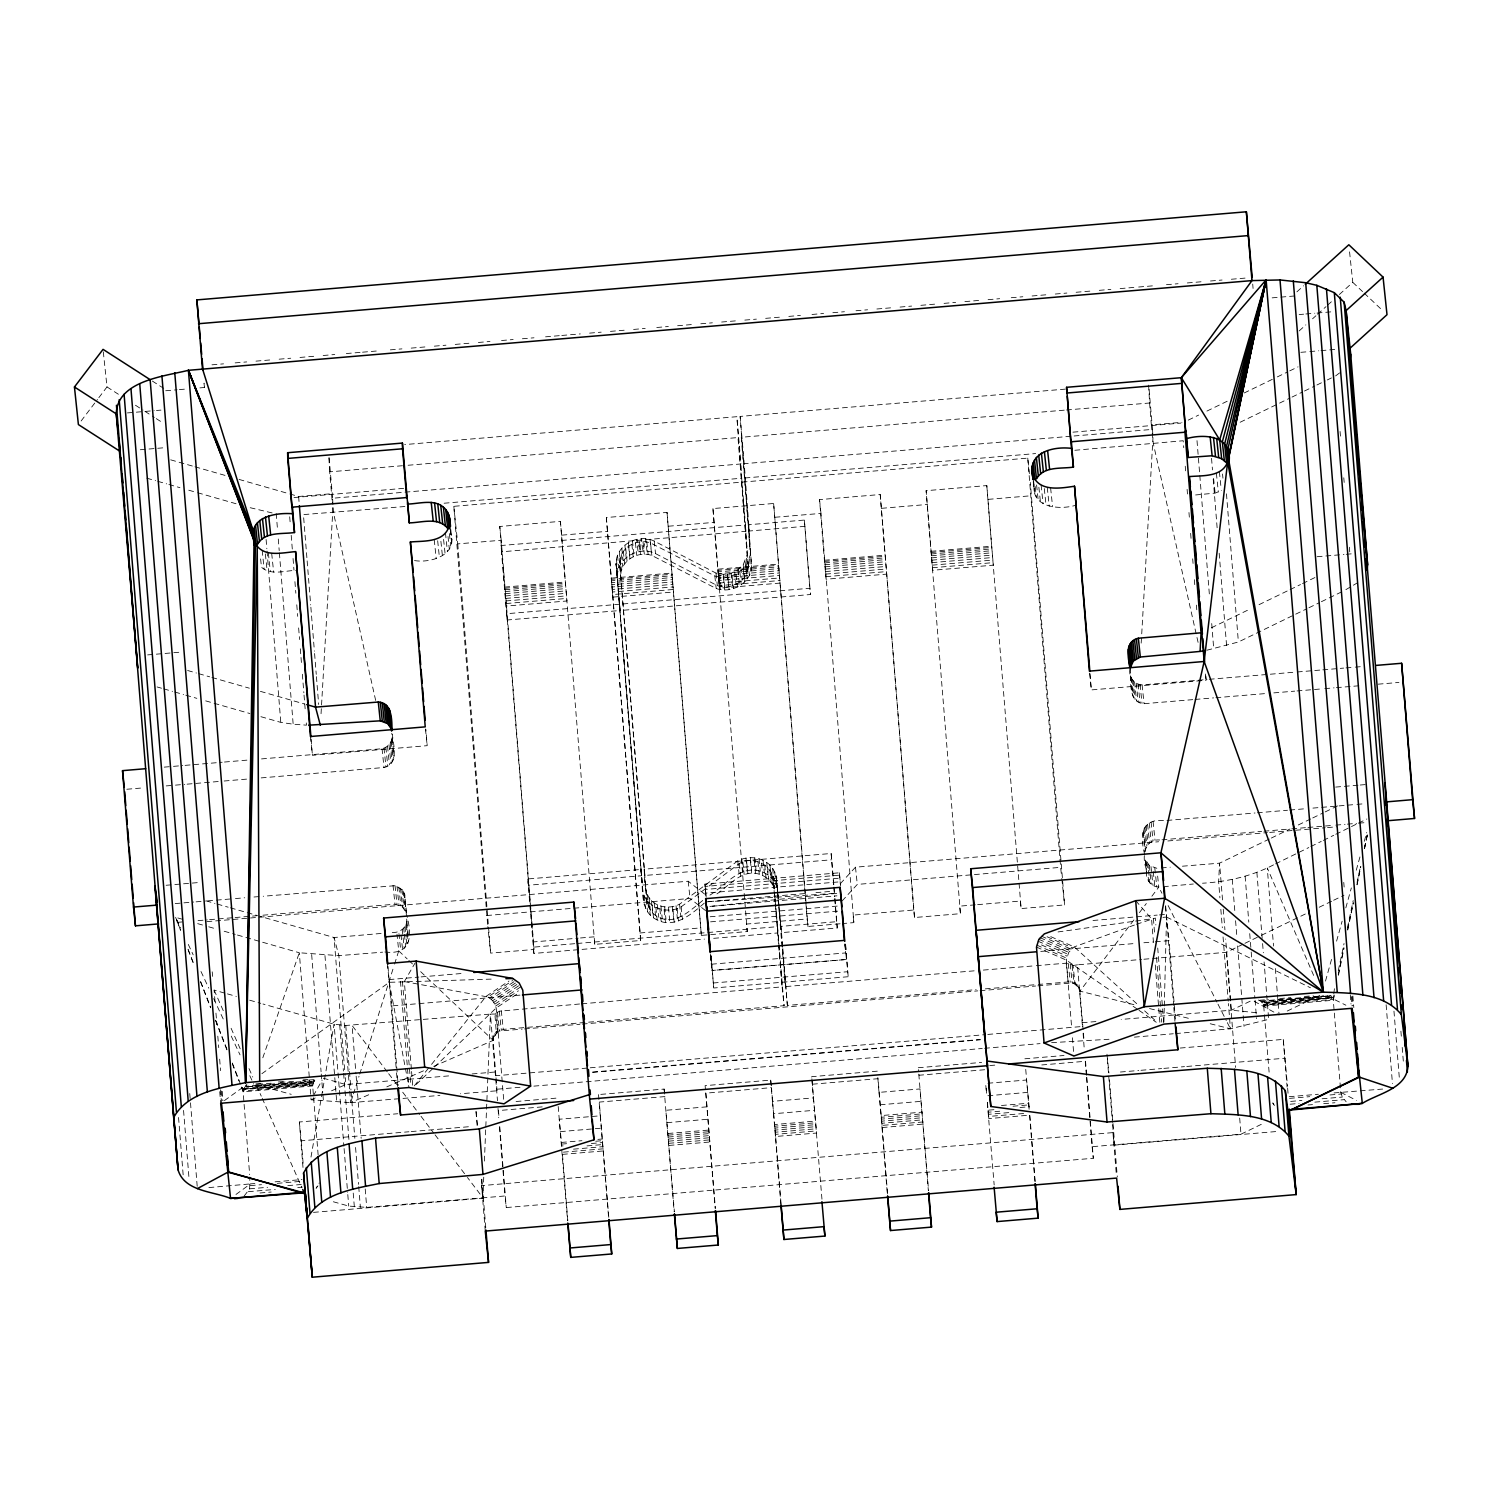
<?xml version="1.0" encoding="UTF-8"?>
<svg xmlns="http://www.w3.org/2000/svg" width="1489" height="1489" viewBox="0 0 1489 1489"><rect width="100%" height="100%" fill="white"/><g stroke="black" fill="none" stroke-linecap="round" stroke-linejoin="round"><path stroke-width="0.75" stroke-dasharray="5 3.75" d="M1164.249 1008.202L1163.84 1024.134L1157.735 948.028M1164.305 1005.913L1166.538 917.056L1159.819 917.652M483.739 1177.166L482.901 1197.826L366.703 1207.393L348.724 1206.071L331.079 1201.139M484.409 1161.085L485.712 1128.923M485.823 1126.633L490.421 1014.102L345.764 1025.474L334.113 1024.209L262.995 1003.995M244.122 1196.076L249.649 1188.818L249.854 1176.999M318.143 1155.036L312.69 1085.946L313.77 1081.814L316.022 1079.451L302.565 1080.586M321.047 713.715L333.052 506.39M1141.17 643.099L1141.598 636.138M1141.728 633.83L1152.989 437.561M704.297 903.134C691.808 913.874 674.796 929.006 657.17 919.941C637.943 911.138 644.048 886.067 640.921 869.464L616.092 563.698C615.702 545.086 638.185 533.174 654.229 541.084L716.004 573.097L723.524 574.345L731.118 573.246L737.93 569.896L743.216 564.685L747.069 554.671L736.85 416.697L404.673 444.578M617.414 576.224C617.023 557.612 639.507 545.681 655.532 553.61L717.326 585.624C730.41 590.37 747.031 581.529 748.39 567.197L745.319 525.021L500.974 545.532L507.116 620.001L620.262 610.509L616.092 563.698L641.573 875.737L528.427 885.229L527.757 878.957L640.921 869.464L641.573 875.737M414.519 560.571C430.637 563.326 457.7 555.062 450.813 533.788M1034.222 484.8C1030.816 508.14 1060.875 510.243 1076.491 505.013M1134.376 925.06L1074.202 946.874L1068.711 952.364L1066.329 960.107L1071.726 1028.601M310.996 1157.065L334.113 1024.209L343.903 1146.214M261.543 758.906L382.04 748.725C388.815 747.348 393.747 740.145 391.775 733.295M261.208 777.891L384.013 767.505C398.996 764.099 393.505 744.835 392.333 734.412M392.277 932.486C399.108 933.063 406.255 928.168 406.851 921.114L404.729 894.591L401.956 889.547L395.05 885.694L263.255 896.248M384.925 951.992C410.815 955.212 412.49 937.27 406.888 915.586M495.837 1075.486L493.008 1038.819L494.925 1033.385L496.712 1031.263L522.155 1029.122M775.881 908.439L784.089 1005.671L503.263 1029.383L496.321 1033.403L493.175 1040.383L433.615 1066.403M1144.762 854.705C1139.588 835.478 1141.393 817.982 1164.659 820.625M1146.381 869.073C1141.654 858.073 1144.148 838.605 1159.689 840.001M579.556 1003.995L499.336 1011.217L494.906 1014.046L496.321 1033.403L496.153 1031.84M702.696 900.51C690.747 909.909 675.466 925.767 658.734 917.243C648.664 912.869 645.5 901.329 645.965 891.222L619.48 561.372C620.839 547.04 637.441 538.218 650.525 542.945L714.85 575.964L719.075 577.006L727.823 577.099L736.18 574.512L745.933 566.341L750.344 554.913L740.145 416.417L1065.417 389.113M620.801 573.898C622.16 559.566 638.762 550.744 651.847 555.471L716.172 588.49C731.118 593.906 750.102 583.818 751.666 567.439L748.595 524.742L804.358 520.07L810.481 594.52L623.537 610.229L619.48 561.372M314.216 1081.126L244.643 1086.97L243.116 1091.791L249.668 1174.691M1334.218 995.732L1333.288 1000.254L1340.807 1092.368L1342.315 1097.077L1346.168 1101.786M1338.425 975.369L1344.009 948.214M1347.731 930.104L1353.333 902.948M1357.056 884.838L1360.778 866.747M1364.52 848.637L1367.777 832.798M1334.032 994.875L1333.288 1000.254L1263.714 1006.099L1261.462 1001.594L1257.851 999.752M1338.257 974.606L1343.878 947.581M1347.619 929.564L1353.24 902.539M1356.982 884.522L1360.723 866.505M1364.482 848.488L1367.758 832.723M1334.423 988.715L1333.102 999.38L1263.528 1005.205L1332.487 997.742L1331.036 995.769L1261.462 1001.594M1338.276 970.623L1344.046 943.505M1347.433 927.684L1353.203 900.566M1357.056 882.493L1360.443 866.672M1364.296 848.6L1367.665 832.779M1325.508 981.065L1331.669 958.897M1336.582 941.141L1342.129 921.188M1345.814 907.881L1351.342 887.928M1356.274 870.19L1359.96 856.882M1364.278 841.359L1366.734 832.481M237.458 935.036L299.308 952.755L311.108 1099.775L350.66 1102.66L352.744 1096.053M353.451 1093.857L359.017 1076.268M359.724 1074.072L393.859 966.287M394.566 964.09L398.736 950.894L396.986 934.199M262.808 1057.786L299.308 952.755L338.859 955.64L382.617 952.178M317.939 1185.821L316.096 1188.259L319.223 1182.973M313.323 1095.848L322.164 1080.158M411.392 1069.195L404.338 981.567L415.096 962.955M1133.892 919.941L1079.916 991.134L1136.088 1005.187M1139.42 912.645L1146.344 903.507M1151.89 896.21L1158.796 887.09L1157.493 874.564M81.132 420.978L97.474 399.48M98.832 397.693L107.003 386.935L103.281 351.572M414.314 1085.853L430.116 1066.143M431.568 1064.356L486.196 996.253L508.996 981.028M840.299 883.722L855.486 867.194L1158.61 841.75M842.104 900.957L857.292 884.41L1060.633 867.343L1061.564 876.183M1036.307 965.672L1066.236 963.178L1070.219 964.016L1073.085 965.505L1074.89 982.721L1074.034 983.652L1068.209 981.958L1038.28 984.452M416.194 1084.457L432.871 1068.525M434.527 1066.943L496.191 1007.96L518.991 992.735M1296.882 291.863L1303.582 285.776M1299.153 330.949L1305.853 324.881M1312.554 318.814L1315.904 315.761M1317.597 314.253L1325.973 306.66M1327.648 305.133L1332.674 300.573M1339.374 294.506L1352.775 282.352L1349.518 251.399M246.448 1085.295L245.182 1086.337L314.756 1080.511M1335.614 375.917L1342.52 370.687M1357.707 582.664L1344.232 590.612M833.803 884.764L831.141 853.495L644.197 869.185C644.774 881.637 643.527 898.779 657.412 904.716C664.355 908.011 672.749 907.769 679.561 904.214L737.744 860.921C746.771 856.138 758.31 856.64 766.723 862.503C779.789 871.065 776.532 888.468 778.635 901.738M616.092 563.698L642.783 891.985C646.933 907.918 667.351 914.674 681.162 906.838L739.344 863.546C756.17 853.7 778.338 869.576 774.243 889.063C772.288 881.897 766.314 876.314 759.278 874.211C741.392 868.515 728.512 886.811 715.204 895.019M709.955 895.094C725.162 885.713 739.884 864.811 760.321 871.307C768.38 873.708 775.211 880.111 777.426 888.3M235.969 1194.457L250.394 1183.904L254.88 1183.532M224.43 1100.576L246.895 1084.457M261.878 1073.699L389.262 982.312L494.329 979.018M404.338 981.567L487.927 996.997L512.625 980.506M487.927 996.997L489.583 998.002L516.18 980.246M489.583 998.002L491.128 999.268L517.744 981.512M491.128 999.268L492.561 1000.738L519.158 982.982M503.654 1099.291L496.191 1007.96L493.79 1002.376L520.406 984.62M494.832 1004.163L521.429 986.407M495.632 1006.043L518.433 990.818M1195.611 494.962L1215.136 493.12L1221.352 490.551M1273.504 864.886C1251.616 876.277 1227.048 881.786 1202.516 883.219M1275.57 863.862L1308.775 847.557M1310.86 846.534L1321.227 841.434M1323.312 840.41L1333.679 835.31M1335.763 834.287L1356.516 824.087M1358.582 823.082L1366.883 818.987M1188.278 420.121L1198.626 415.096M1206.928 411.076L1227.625 401.025M1244.19 392.984L1275.273 377.908M1277.339 376.903L1287.687 371.878M1289.753 370.873L1298.054 366.852M1240.132 422.262L1277.488 404.133M1279.572 403.11L1289.939 398.084M1292.024 397.079L1302.391 392.035M1304.476 391.03L1314.843 385.986M1316.927 384.981L1325.229 380.961M1327.295 379.956L1331.464 377.927M1211.413 627.781L1250.76 608.685M1259.043 604.664L1288.041 590.593M1290.125 589.588L1300.474 584.563M1302.54 583.558L1314.973 577.527M1206.928 650.209L1238.383 642.001L1306.877 608.74M1308.943 607.735L1319.328 602.71M1321.394 601.705L1342.147 591.617M1269.279 839.052L1219.565 863.173L1181.484 866.282M1271.345 838.046L1289.977 829.001M1298.278 824.98L1310.692 818.95M1312.758 817.945L1323.125 812.92M1325.191 811.914L1337.625 805.884M1143.924 959.232L1226.378 952.309L1242.887 944.305M1244.953 943.3L1259.378 936.283M1261.444 935.297L1306.839 913.26M1319.217 907.248L1331.594 901.254M1333.66 900.249L1343.971 895.243M1086.561 1077.627L1092.107 1146.679L1240.988 1134.19L1263.733 1123.153M1287.222 1011.05L1319.794 995.359M1250.164 1001.222L1231.384 1010.193L1121.18 1019.444M311.108 1099.775L315.203 1097.97M331.544 1090.804L345.857 1084.532L451.465 1075.672M349.747 1091.176L350.66 1102.66L369.812 1094.285M386.824 1086.858L425.11 1070.126M1136.516 924.278L1155.315 918.043L1155.873 924.967M1175.566 1033.571L1230.435 1028.806L1268.684 1019.369L1264.087 961.95M1058.046 931.946L1133.315 921.393M1135.604 921.077L1151.555 918.825L1153.603 944.194M836.706 893.4L709.285 906.485L836.93 895.82M1263.249 1004.368L1332.487 997.742L1262.914 1003.586M1262.021 1002.19L1331.036 995.769L1262.504 1002.86L1332.078 997.016M1163.412 886.681L1193.322 884.019M208.907 1187.589L250.394 1183.904M381.091 933.454L334.057 937.512L259.049 916.033M1051.606 1042.654L1111.557 1039.117M1134.413 1037.144L1173.276 1033.757M211.959 364.824L223.536 363.856M235.132 362.888L246.709 361.92M255.978 361.138L269.881 359.966M279.15 359.184L290.727 358.216M299.996 357.434L313.9 356.28M323.169 355.499L334.746 354.531M346.323 353.544L360.226 352.39M362.553 352.186L378.764 350.827M390.341 349.859L401.937 348.873M411.206 348.11L425.11 346.937M434.36 346.155L445.956 345.187M455.225 344.406L469.128 343.233M478.378 342.47L489.974 341.484M501.551 340.516L513.147 339.548M522.397 338.766L533.993 337.798M545.57 336.83L559.473 335.658M561.8 335.453L580.319 333.908M589.588 333.127L601.184 332.159M610.453 331.377L624.338 330.204M633.607 329.423L645.202 328.455M656.779 327.487L668.356 326.519M677.625 325.737L691.529 324.565M700.798 323.783L712.375 322.815M721.644 322.033L735.547 320.88M744.816 320.098L756.393 319.13M765.662 318.348L779.566 317.176M788.835 316.394L800.412 315.426M812.008 314.458L823.585 313.49M832.854 312.709L844.431 311.722M856.026 310.754L867.603 309.786M876.872 309.005L890.776 307.832M900.045 307.069L911.622 306.083M920.891 305.319L934.794 304.147M944.063 303.365L955.64 302.397M964.909 301.616L978.813 300.443M988.082 299.68L999.659 298.693M1011.254 297.726L1022.831 296.758M1032.1 295.976L1046.004 294.803M1055.273 294.04L1066.85 293.054M1076.119 292.272L1090.022 291.118M1099.291 290.336L1110.868 289.369M1120.137 288.587L1136.349 287.228M1138.676 287.023L1154.887 285.665M1166.464 284.697L1178.06 283.729M1187.329 282.947L1201.232 281.775M1210.483 280.993L1222.078 280.025M1231.347 279.243L1245.251 278.089M165.726 390.751L177.117 389.783M179.387 389.597L186.218 389.02M199.898 387.885L204.44 387.494L204.105 383.12M1272.164 297.856L1294.946 295.939M127.403 412.918L134.122 412.36M136.355 412.174L143.056 411.597M145.308 411.411L154.242 410.666M156.475 410.48L160.961 410.108M1299.153 314.551L1303.638 314.179M1305.872 313.974L1314.806 313.23M1317.039 313.044L1332.692 311.722M140.301 449.752L164.907 447.686M1300.865 352.316L1307.584 351.758M1309.817 351.572L1318.77 350.808M1321.004 350.622L1336.657 349.301M332.066 499.988L329.665 471.845L405.79 465.443M408.098 465.257L737.986 437.561L748.39 567.197M1064.226 410.164L741.261 437.282L751.666 567.439M1066.533 409.978L1149.582 402.998L1148.577 384.46M289.797 493.957L298.619 496.488L331.414 493.734M1149.582 402.998L1151.332 424.886L1181.95 422.318M294.022 497.549L406.516 488.113M1072.955 432.164L1180.851 423.099M332.959 504.362L332.624 498.238L740.945 463.954L736.85 416.697M805.009 526.324L749.246 531.015L744.221 463.675L1071.801 436.184M1074.109 435.979L1152.542 429.39L1149.043 388.89M404.896 506.521L303.421 514.598L306.957 558.598M444.113 503.226L741.708 478.23L740.945 463.954M744.984 477.969L1035.655 453.568M1074.872 450.274L1183.197 440.744L1183.755 447.686M487.61 924.371L453.81 506.316L1027.764 458.128L1029.383 473.614M531.629 921.095L499.764 526.473L560.441 521.373L594.762 944.361L640.679 940.508L606.358 517.521L667.035 512.421L701.356 935.408L747.273 931.556L712.952 508.568L773.629 503.487L804.786 887.165M880.204 494.534L886.755 574.121L826.079 579.221L824.403 560.255L819.546 499.615L880.204 494.534L914.525 917.522L960.442 913.669L926.121 490.681L986.798 485.582L1021.119 908.569L1064.579 904.921L1030.314 482.455M453.81 506.316L457.756 543.894L501.216 540.246L534.086 949.461L490.626 953.109L487.852 926.586M561.893 535.147L607.81 531.294M668.487 526.213L714.404 522.36M775.062 517.26L820.979 513.407L853.867 922.622L842.383 923.571M881.656 508.307L927.573 504.455M988.249 499.355L1031.709 495.707M741.708 478.23L745.97 531.275L501.644 551.805L500.974 545.532M504.641 587.094L565.317 581.994L565.932 588.583L566.993 600.979L506.316 606.06M606.358 517.521L611.235 578.141L671.893 573.06L701.356 935.408M712.952 508.568L717.81 569.189L778.486 564.108L805.661 900.417M824.403 560.255L885.08 555.155M930.997 551.302L991.674 546.202L993.349 565.169L932.672 570.268L926.121 490.681M504.752 588.267L565.429 583.167M611.235 578.141L611.346 579.314L672.023 574.214M717.81 569.189L717.94 570.361L778.617 565.262M824.534 561.409L885.192 556.328M931.109 552.475L991.786 547.375M504.901 589.774L565.578 584.674M611.346 579.314L611.495 580.822L672.172 575.722M717.94 570.361L718.089 571.869L778.747 566.788M824.664 562.916L885.341 557.835M931.258 553.982L991.935 548.883M505.069 591.58L565.746 586.498M611.495 580.822L611.663 582.646L672.339 577.546M718.089 571.869L718.256 573.693L778.915 568.593M824.832 564.74L885.508 559.641M931.425 555.788L992.102 550.707M505.255 593.664L565.932 588.583M611.663 582.646L611.849 584.73L672.525 579.63M718.256 573.693L718.442 575.778L779.119 570.678M825.036 566.825L885.694 561.725M931.611 557.872L992.288 552.773M505.46 595.954L566.136 590.872M611.849 584.73L612.053 587.02L672.73 581.92M718.442 575.778L718.647 578.067L779.305 572.967M825.222 569.114L885.899 564.015M931.816 560.162L992.493 555.081M505.664 598.41L566.341 593.311M612.053 587.02L612.258 589.458L672.935 584.358M718.647 578.067L718.852 580.505L779.529 575.424M825.446 571.571L886.123 566.471M932.04 562.619L992.698 557.519M505.888 600.942L566.564 595.861M612.258 589.458L612.482 592.008L673.158 586.908M719.075 583.055L779.752 577.955M825.651 574.103L886.327 569.003M932.244 565.15L992.921 560.069M506.111 603.529L566.788 598.429M640.679 940.508L612.686 594.576L673.363 589.476M780.162 583.074L719.503 588.174L719.28 585.624L779.957 580.524M825.874 576.671L886.551 571.59M932.468 567.737L993.144 562.637M612.91 597.108L673.586 592.026M619.61 604.236L506.465 613.729L507.116 620.001M622.886 603.957L809.83 588.267L810.481 594.52M147.634 654.899L181.174 652.089M1317.132 556.718L1343.971 554.466M1346.205 554.28L1352.924 553.722M164.237 767.133L171.198 766.537M173.506 766.351L182.775 765.569M185.083 765.365L222.159 762.238M224.485 762.033L247.658 760.079M1129.853 669.119C1128.513 676.806 1134.153 684.717 1142.1 684.903L1206.983 679.505M1209.291 679.3L1295.021 672.153M1297.347 671.967L1320.52 670.031M1322.828 669.845L1343.692 668.096M1346 667.91L1352.961 667.333M1355.269 667.128L1362.23 666.551M310.438 736.515L312.411 755.314L427.194 745.673L425.91 729.498M1089.594 673.214L1091.344 689.91L1206.127 680.268L1205.569 673.344M126.826 789.244L143.037 787.886M166.21 785.913L173.171 785.336M175.479 785.131L184.748 784.349M187.074 784.163L221.824 781.222M224.132 781.018L247.304 779.063M1130.374 675.745C1130.449 685.629 1130.244 703.106 1144.073 703.701L1192.726 699.644M1195.053 699.439L1213.591 697.894M1215.899 697.708L1264.57 693.651M1273.84 692.888L1294.686 691.138M1297.012 690.952L1322.493 688.83M1324.801 688.625L1334.07 687.862M1336.396 687.657L1361.877 685.536M1378.107 684.177L1398.953 682.446M166.135 885.266L199.675 882.456M1335.652 787.085L1358.005 785.206M1360.239 785.019L1366.958 784.461M175.199 903.581L193.738 902.036M196.064 901.85L205.333 901.068M207.641 900.882L233.122 898.742M235.448 898.556L244.717 897.793M253.986 897.011L260.929 896.434M1166.985 820.439L1255.022 812.994M1257.349 812.789L1287.464 810.258M1289.772 810.053L1303.675 808.881M1312.944 808.099L1345.386 805.363M1347.694 805.158L1354.655 804.563M1356.963 804.376L1363.924 803.781M647.287 903.749L644.197 869.185L644.849 875.458L831.793 859.767M177.172 922.361L184.133 921.784M198.037 920.63L207.306 919.867M209.614 919.662L232.787 917.727M235.113 917.54L260.594 915.419M262.902 915.214L394.994 904.214L402.477 907.006L406.702 913.371L404.729 894.591M1161.997 839.815L1261.63 831.383M1263.956 831.197L1289.437 829.038M1291.745 828.852L1305.648 827.661M1307.975 827.475L1333.455 825.315M1335.782 825.129L1345.051 824.348M1347.359 824.143L1356.628 823.361M1358.936 823.156L1365.897 822.579M206.915 921.635L688.216 881.227L705.823 895.019M1167.86 840.969L1267.362 832.612M1269.67 832.425L1311.325 828.926M1313.633 828.722L1325.21 827.754M1327.518 827.568L1336.768 826.786M705.86 895.466L704.948 884.094L839.405 872.796L840.652 885.955M704.948 884.094L705.172 886.42L839.647 875.141M705.172 886.42L705.47 889.436L839.945 878.156M705.47 889.436L705.805 893.084L840.28 881.786M486.68 915.53L690.021 898.463L707.647 912.236M708.876 901.627L722.537 900.491M724.827 900.287L745.338 898.574M747.608 898.388L788.63 894.945M790.92 894.74L806.87 893.4M815.991 892.637L829.652 891.502M710.16 916.759L840.075 905.852M710.569 921.84L840.485 910.933M531.815 923.403L533.304 941.941L578.235 938.163M580.487 937.977L593.981 936.842L594.762 944.361M639.898 932.989L700.556 927.908M840.075 923.776L807.95 926.474L807.15 918.955L746.473 924.055L747.273 931.556M914.525 917.522L913.743 910.002L853.067 915.102L853.867 922.622M975.388 904.828L959.661 906.15L960.442 913.669M977.64 904.642L1020.337 901.05L1021.119 908.569M574.735 943.691L533.248 947.172L533.9 953.425L704.483 939.112M577.043 943.486L777.574 926.661L776.011 908.96M782.432 947.227L780.869 926.381L836.613 921.691L837.265 927.963L781.52 932.635L776.123 875.774L782.097 947.339M713.696 938.331L778.244 932.914M389.038 979.594L418.837 977.082M421.126 976.896L462.39 973.434M1093 920.481L1157.176 915.102M1159.466 914.916L1166.334 914.339M710.346 955.864L711.221 964.221L845.696 952.923L844.952 943.71M846.385 959.512L711.891 970.474L846.385 959.512L845.082 943.282M387.289 963.513L391.812 1005.894L520.145 995.117M1040.755 951.415L1134.73 943.523M1143.887 942.76L1153.063 941.979M1155.352 941.793L1169.107 940.639L1175.491 1020.207M713.194 983.001L847.669 971.721L848.19 976.728L713.734 988.007L711.016 955.901M581.864 1003.791L782.116 986.872L784.089 1005.671M974.141 970.847L785.392 986.593L782.302 949.666M983.354 970.084L1033.999 965.858M1082.298 1024.674L1077.496 964.816L1141.635 959.437M494.906 1014.046L490.421 1014.102L497.494 1100.762M1073.085 965.505L1077.496 964.816M782.6 949.535L787.365 1005.391L976.133 989.645M985.327 988.882L1035.972 984.657M524.463 1028.936L579.966 1024.264M582.273 1024.078L977.752 990.874M980.078 990.688L1035.581 986.016M1037.889 985.83L1074.89 982.721L1078.185 986.053L1079.916 991.134L1077.161 986.09L1074.034 983.652L1072.061 964.872M255.94 1083.862L263.702 1083.21M278.387 1081.982L286.13 1081.33M303.067 1079.897L308.577 1079.432M257.671 1084.346L271.147 1083.229M280.118 1082.466L293.594 1081.349M1259.452 1000.254L1268.423 999.491M1279.647 998.561L1290.87 997.611M1304.345 996.476L1313.317 995.732M1260.848 1001.073L1323.702 995.806M243.805 1088.385L313.379 1082.54L244.643 1086.97L313.77 1081.814M232.321 1063.016L243.154 1090.879L312.727 1085.034L243.507 1089.166L313.081 1083.322M312.69 1085.946L243.116 1091.791L239.785 1083.173M472.125 1073.941L495.093 1072.006L495.483 1075.765L587.932 1068.004M1095.923 1021.566L1082.149 1022.72L1082.54 1026.479M590.24 1067.799L985.476 1034.632M987.784 1034.427L1080.232 1026.666M592.622 1072.043L980.227 1039.508M592.641 1072.359L980.265 1039.806M520.015 1087.286L496.898 1089.222L497.065 1090.786L460.455 1093.764M533.881 1086.132L982.256 1048.479M984.583 1048.293L1040.048 1043.621M516.087 1101.506L557.519 1098.026M600.793 1094.378L664.113 1089.073L664.708 1094.713M771.302 1085.76L770.706 1080.121L705.116 1085.63L715.39 1208.379M877.3 1071.168L811.71 1076.677L821.984 1199.427M918.285 1067.725L981.623 1062.42M1024.879 1058.791L1064.021 1055.496M302.993 1167.469L299.345 1121.999L397.786 1113.735M1180.237 1048.051L1283.257 1039.396L1287.464 1085.928M989.776 1065.547L998.3 1064.84M542.201 1106.885L498.461 1110.552L499.02 1117.495M664.913 1096.593L599.304 1102.083L608.573 1217.276M812.491 1084.197L878.082 1078.687L887.332 1193.88M984.676 1069.735L919.085 1075.244L918.49 1069.605M1041.779 1064.951L1085.537 1061.266L1086.635 1075.132M299.345 1121.999L301.318 1140.797L408.917 1131.77M411.206 1131.566L452.414 1128.104M454.703 1127.918L468.439 1126.764M608.796 1217.332L600.235 1115.801L559.231 1119.244L561.762 1145.99L566.323 1145.599M706.81 1106.848L665.825 1110.291L674.387 1211.823M770.706 1080.121L772.419 1101.339L813.403 1097.896L816.475 1130.914L816.642 1133.036L775.657 1136.479L781.167 1205.159M877.803 1077.533L878.994 1092.386L919.997 1088.943L928.578 1190.474M987.877 1083.247L1026.591 1080.009L1029.29 1108.765M1120.398 1072.024L1138.713 1070.498M1141.002 1070.293L1161.606 1068.581M1163.895 1068.376L1184.499 1066.645M1186.789 1066.459L1285.23 1058.195M560.404 1131.621L601.407 1128.178M666.998 1122.669L708.001 1119.244M772.419 1101.339L773.591 1113.735L814.595 1110.291M880.185 1104.782L921.17 1101.339M1027.764 1092.386L986.779 1095.83L985.904 1084.96M561.446 1142.435L581.938 1140.704M597.889 1139.364L602.431 1138.992M668.021 1133.483L709.025 1130.039M773.591 1113.735L774.615 1124.53L815.618 1121.087M878.994 1092.386L881.209 1115.577L922.212 1112.134M1001.464 1105.489L1028.806 1103.2M561.595 1144.11L568.426 1143.533M595.749 1141.244L602.58 1140.667M668.189 1135.158L709.173 1131.714M774.615 1124.53L774.764 1126.205L815.767 1122.762M881.209 1115.577L881.358 1117.271L922.361 1113.828M1013.004 1106.215L1028.955 1104.875M591.375 1143.496L602.747 1142.547M668.356 1137.038L709.341 1133.594M774.764 1126.205L774.931 1128.085L815.935 1124.642M881.358 1117.271L881.525 1119.132L922.529 1115.689M987.393 1102.307L988.119 1110.18L994.95 1109.621M1020.002 1107.518L1029.122 1106.736M586.982 1145.897L602.933 1144.557M668.524 1139.048L709.527 1135.604M774.931 1128.085L775.118 1130.095L816.102 1126.652M881.525 1119.132L881.711 1121.161L922.696 1117.718M988.119 1110.18L988.287 1112.209L999.677 1111.241M573.507 1149.154L603.119 1146.66M668.71 1141.151L709.695 1137.726M775.118 1130.095L775.304 1132.217L816.288 1128.774M881.711 1121.161L881.879 1123.264L922.882 1119.821M988.287 1112.209L988.473 1114.312L1008.965 1112.599M603.287 1148.819L562.302 1152.244L567.812 1220.757M668.877 1143.31L709.881 1139.867M775.657 1136.479L775.471 1134.357L816.475 1130.914M887.574 1193.917L882.065 1125.405L923.068 1121.961M1035.171 1181.522L1029.83 1115.131L988.826 1118.574L988.659 1116.452L1027.373 1113.214M562.47 1154.366L603.473 1150.941M669.064 1145.432L710.048 1141.989M882.233 1127.527L923.236 1124.083M275.074 1181.838L302.006 1179.567M1289.195 1096.704L1318.361 1094.247M1334.07 1092.926L1383.784 1088.962M250.301 1185.616L261.524 1184.667M277.233 1183.346L301.913 1181.28M1289.548 1098.361L1309.743 1096.667M1329.938 1094.973L1341.161 1094.024M249.649 1188.818L267.592 1187.31M287.786 1185.616L301.262 1184.481M1290.684 1101.413L1301.907 1100.464M1322.102 1098.77L1342.315 1097.077M248.365 1191.665L275.297 1189.413M297.744 1187.515L302.23 1187.142M1290.125 1104.205L1299.097 1103.461M1314.824 1102.139L1343.99 1099.682M259.979 1192.987L271.203 1192.038M1308.012 1104.987L1312.498 1104.615M1323.721 1103.665L1334.944 1102.735M485.265 1231.087L481.617 1185.616L1112.953 1132.608L1114.275 1145.134L1279.107 1131.305M1086.821 1077.44L1093.317 1158.274L506.26 1207.56L505.032 1195.965L482.901 1197.826L467.434 1177.445M313.509 1212.362L482.939 1198.142L481.282 1177.687M1161.308 867.938L1170.28 867.194M350.66 1102.66L439.869 1095.42M260.612 558.933L261.487 567.272C271.556 576.113 285.795 570.101 297.558 570.399M243.507 1089.166L312.876 1084.16M706.586 901.831L836.706 893.232M260.91 716.693L280.788 722.388L293.165 724.194L306.455 725.162L306.083 720.546M1256.362 1012.688L1231.384 1010.193L1225.652 938.982M1146.642 873.745L1145.115 859.134L1149.34 865.5L1156.823 868.292M1146.549 871.288C1145.209 878.994 1150.867 886.886 1158.796 887.09L1161.923 893.251M272.115 512.923L248.402 507.284M1149.564 1008.556L1189.99 1018.681M1210.222 1023.743L1230.435 1028.806L1228.406 1003.53M255.903 1084.643L291.23 1094.322M323.262 1078.204L345.857 1084.532L345.299 1077.645M215.03 1001.594L214.118 990.092L225.23 993.256M227.445 993.889L236.342 996.402M249.668 1000.199L260.78 1003.363M170.695 459.84L192.751 466.15M194.947 466.783L225.825 475.624M239.059 479.421L287.582 493.324M146.797 478.174L155.638 480.705M157.834 481.338L166.675 483.869M168.89 484.502L179.927 487.666M188.768 490.197L195.394 492.096M197.609 492.729L237.365 504.12M187.614 670.497L196.436 673.028M198.651 673.661L209.67 676.825M211.885 677.458L249.37 688.197M260.407 691.361L304.519 703.999M157.09 686.95L161.519 688.216M163.716 688.849L172.556 691.38M174.771 692.013L183.594 694.544M185.809 695.177L196.846 698.341M205.687 700.872L249.873 713.529M206.115 900.864L214.937 903.395M217.152 904.028L228.171 907.192M230.386 907.825L256.853 915.4M177.805 917.95L184.431 919.848M197.683 923.645L206.524 926.177M208.739 926.809L215.365 928.708M224.188 931.239L235.243 934.403M1050.75 936.655L1074.202 946.874L1137.764 1004.628M1047.065 936.749L1072.638 947.897M1041.351 936.153L1071.187 949.182M1040.029 937.661L1069.865 950.671M1038.875 939.336L1068.711 952.364M1037.945 941.178L1067.781 954.188M1041.481 944.957L1067.055 956.124M1036.716 945.087L1066.552 958.116M1036.493 947.078L1066.329 960.107L1137.131 1009.039M1166.538 917.056L1310.45 987.765M1327.146 995.973L1345.907 1005.205M1340.807 1092.368L1356.442 1100.39M1254.166 1001.278L1279.088 1014.958L1275.217 966.715M152.343 381.054L163.716 388.368M107.003 386.935L118.376 394.25M135.443 405.231L143.018 410.108M144.917 411.318L154.391 417.423M156.289 418.632L161.966 422.299M1139.029 1010.361L1156.264 1022.273M496.712 1031.263L497.791 1032.026L495.8 1013.246M1144.632 1010.882L1156.655 1021.808M1352.775 282.352L1362.547 291.583M1364.185 293.128L1382.108 310.084M398.736 950.894L407.167 958.879M408.861 960.479L413.923 965.281M420.661 971.666L493.175 1040.383L493.008 1038.819M1274.416 1105.527L1272.741 1102.921L1275.44 1106.643M1135.698 900.677L1151.555 918.825M387.252 1071.838L352.093 1025.512L355.964 1073.867M388.666 1073.699L397.098 1084.811M402.719 1092.219L419.6 1114.461M421.015 1116.303L433.671 1132.98M435.067 1134.841L466.02 1175.603M492.561 1000.738L493.79 1002.376M1168.139 905.573L1216.941 1002.097M1217.983 1004.144L1226.285 1020.579M1227.327 1022.627L1230.435 1028.806M176.577 919.402L180.485 927.74M188.284 944.417L193.179 954.84M200.978 971.498L208.795 988.175M213.672 998.598L223.424 1019.444M231.242 1036.121L240.027 1054.863M249.798 1075.709L253.688 1084.048M214.118 990.092L223.536 1011.31M231.093 1028.266L240.511 1049.484M248.998 1068.562L252.776 1077.05M256.536 1085.537L261.264 1096.146M262.194 1098.268L301.802 1187.347M1313.633 975.407L1267.269 867.957L1273.542 946.055M1074.89 982.721L1075.691 984.75L1075.542 983.187M188.117 949.461L193.942 964.463M200.624 981.605L210.638 1007.309M215.644 1020.17L227.314 1050.173M188.098 949.628L193.942 964.704M200.606 981.94L210.6 1007.774M215.607 1020.71L227.277 1050.862M232.284 1063.779L238.947 1081.014M1198.087 642.373L1153.324 443.685L1152.225 433.243M375.675 700.444L333.387 512.514L332.289 502.072M389.262 982.312L409.01 1087.51M1222.506 473.986L1222.953 478.155M1219.379 471.771L1220.906 486.382M1216.383 473.279L1218.356 492.077M1213.591 478.49L1215.136 493.12M1205.476 674.014L1206.127 680.268M1151.332 424.886L1152.002 431.159M1142.1 684.903L1144.073 703.701M1165.44 906.615L1169.107 940.639M1140.053 684.624L1142.026 703.422M1153.082 821.612L1155.055 840.392M1138.099 684.065L1140.071 702.845M1136.256 683.209L1138.247 702.008M1151.109 822.226L1153.082 841.006M1154.794 868.013L1156.767 886.811M1134.599 682.111L1136.572 700.91M1149.266 823.101L1151.239 841.899M1153.268 871.623L1154.813 886.234M1133.148 680.771L1135.121 699.569M1147.591 824.255L1149.564 843.035M1131.938 679.245L1133.911 698.043M1131.007 677.551L1132.98 696.349M1150.997 866.598L1151.648 872.87M1151.872 874.955L1152.97 885.397M1146.121 825.613L1148.093 844.412M1149.34 865.5L1151.313 884.28M1144.911 827.177L1146.884 845.975M1147.87 864.16L1148.317 868.348M1148.54 870.432L1149.862 882.958M1143.961 828.889L1145.934 847.688M1143.31 830.713L1145.283 849.512M1146.679 862.634L1147.33 868.887M1148.205 877.244L1148.652 881.414M1142.975 832.612L1144.967 851.392M1145.748 860.94L1146.623 869.297M1050.62 487.964L1052.593 506.763M1106.96 1054.212L1108.951 1072.992M1047.27 487.48L1049.242 506.26M1044.292 488.56L1046.06 505.274M1041.109 485.005L1043.082 503.803M1038.875 487.275L1040.42 501.886M1036.605 484.967L1038.149 499.597M1035.209 486.531L1036.307 496.972M1033.44 479.495L1034.967 494.106M1033.254 481.673L1034.166 491.072M1079.116 987.747L1079.283 989.31M1078.185 986.053L1078.352 987.616M1076.994 984.527L1077.161 986.09M1092.107 1146.679L1093.317 1158.274M1061.787 878.398L1064.579 904.921M1070.219 964.016L1072.192 982.814M1068.264 963.457L1070.237 982.237M1066.236 963.178L1068.209 981.958M819.546 499.615L820.979 513.407M855.486 867.194L857.292 884.41M844.821 944.584L845.696 952.923M748.595 524.742L749.246 531.015M749.563 558.915L750.884 571.441M745.319 525.021L745.97 531.275M748.092 562.768L749.395 575.294M746.398 558.189L747.701 570.715M745.933 566.341L747.255 578.867M745.096 561.558L746.417 574.084M743.216 564.685L744.537 577.211M743.179 569.561L744.5 582.087M774.708 871.94L776.03 884.466M740.796 567.495L742.118 580.021M772.642 868.385L773.964 880.911M771.693 873.187L773.014 885.713M739.903 572.297L741.206 584.823M769.943 865.221L771.265 877.747M769.887 870.079L771.19 882.605M737.93 569.896L739.251 582.422M767.524 867.305L768.845 879.831M766.723 862.503L768.026 875.029M736.18 574.512L737.483 587.038M734.673 571.832L735.994 584.358M764.695 864.941L766.016 877.468M763.038 860.344L764.36 872.87M732.104 576.131L733.426 588.658M731.118 573.246L732.439 585.773M761.475 863.043L762.796 875.569M759.018 858.781L760.321 871.307M757.957 861.684L759.278 874.211M727.823 577.099L729.145 589.625M727.377 574.084L728.679 586.61M754.737 857.869L756.058 870.395M754.216 860.884L755.537 873.41M723.524 574.345L724.845 586.871M723.449 577.397L724.752 589.923M750.363 857.627L751.684 870.153M750.382 860.679L751.703 873.205M719.708 574.01L721.03 586.536M719.075 577.006L720.397 589.532M746.566 861.051L747.887 873.578M716.004 573.097L717.326 585.624M745.989 858.073L747.31 870.6M714.85 575.964L716.172 588.49M742.843 862.019L744.165 874.546M741.745 859.172L743.067 871.698M739.344 863.546L740.666 876.072M737.744 860.921L739.065 873.447M654.229 541.084L655.532 553.61M688.216 881.227L690.021 898.463M650.525 542.945L651.847 555.471M650.06 539.595L651.382 552.121M646.84 542.033L648.143 554.559M646.989 551.321L645.668 538.795L643.08 551.209L641.182 538.702L640.475 551.433L636.734 539.316L638.055 551.842M643.006 541.698L644.328 554.224M681.162 906.838L682.465 919.364M679.561 904.214L680.864 916.74M639.172 541.959L640.493 554.485M677.16 908.588L678.463 921.114M676.043 905.74L677.365 918.266M635.431 542.815L636.752 555.341M672.916 909.686L674.219 922.212M672.339 906.708L673.661 919.234M632.453 540.619L633.774 553.145M631.876 544.23L633.197 556.756M668.505 907.08L669.845 922.659M628.451 542.573L629.773 555.099M628.619 546.147L629.94 558.673M664.671 906.875L665.992 919.402M664.15 909.891L665.471 922.417M625.734 548.566L627.055 561.092M624.877 545.123L626.18 557.649M660.948 906.075L662.251 918.601M623.333 551.358L624.636 563.884M621.788 548.194L623.109 560.72M659.888 908.979L661.209 921.505M621.453 554.504L622.774 567.03M657.412 904.716L658.734 917.243M620.15 557.872L621.471 570.399M619.312 551.674L620.634 564.201M655.867 907.415L657.17 919.941M654.192 902.818L655.514 915.344M617.507 555.509L618.828 568.035M616.427 559.548L617.73 572.074M652.182 905.256L653.503 917.782M651.363 900.454L652.685 912.98M649.018 897.681L650.339 910.207M648.943 902.539L650.265 915.065M647.194 894.573L648.515 907.099M646.263 899.375L647.566 911.901M644.179 895.82L645.5 908.346M499.764 526.473L501.216 540.246M533.304 941.941L534.086 949.461M450.776 529.507L451.874 539.949M501.29 1010.603L503.263 1029.383M450.385 529.6L451.576 543.094M449.399 533.602L450.702 546.128M499.336 1011.217L501.309 1029.997M448.003 536.505L449.324 549.032M497.475 1012.092L499.466 1030.891M445.453 532.876L447.445 551.674M443.573 539.39L445.118 554.001M494.925 1033.385L495.093 1034.967M493.994 1035.097L494.143 1036.679M493.343 1036.921L493.51 1038.503M440.893 541.326L442.419 555.937M437.673 540.768L439.423 557.463M434.23 539.725L436.203 558.505M476.071 1111.39L477.597 1126M481.617 1185.616L482.939 1198.142M425.445 728.977L427.194 745.673M392.128 737.725L394.101 756.505M391.793 739.605L393.766 758.404M391.142 741.429L393.115 760.228M390.211 743.141L392.184 761.94M388.983 744.705L390.956 763.503M404.096 892.767L406.069 911.566M406.851 921.114L408.395 935.725M403.165 891.073L405.138 909.872M406.534 922.994L408.507 941.793M387.512 746.082L389.485 764.862M401.956 889.547L403.947 908.346M405.883 924.818L407.856 943.617M404.934 926.53L406.032 936.972M406.255 939.056L406.906 945.329M385.837 747.217L387.81 766.016M400.504 888.207L402.477 907.006M403.705 928.094L404.152 932.263M404.375 934.366L405.697 946.892M398.847 887.109L400.82 905.908M383.994 748.111L385.967 766.891M402.253 929.471L402.905 935.725M403.128 937.809L404.226 948.251M397.005 886.271L398.978 905.051M382.04 748.725L384.013 767.505M401.006 934.776L402.551 949.386M395.05 885.694L397.023 904.493M398.94 933.584L400.709 950.28M393.022 885.415L394.994 904.214M271.687 553.368L273.66 572.148M268.355 552.866L270.328 571.664M265.358 553.964L267.127 570.659M262.176 550.39L264.149 569.189M204.012 383.324L204.44 387.494M212.201 971.833L212.666 976.393M985.792 1085.5L986.388 1091.698M775.676 906.15L772.921 876.537L775.024 901.831M640.921 869.464L644.104 904.512M778.84 903.972L780.869 926.381M774.838 895.708L775.806 906.764M705.805 893.084L706.177 897.234M740.145 416.417L744.221 463.675M329.125 457.719L332.624 498.238M988.473 1114.312L988.659 1116.452M881.879 1123.264L882.065 1125.405M775.304 1132.217L775.471 1134.357M718.852 580.505L719.28 585.624M612.482 592.008L612.686 594.576M1079.748 989.552L1084.122 1041.5M775.211 904.121L778.468 943.207M778.673 945.496L782.116 986.872L778.97 945.18M1263.714 1006.099L1269.168 1072.88M845.491 944.622L847.669 971.721M1400.907 1031.188L1401.465 1038.149M1402.21 1047.418L1403.327 1061.341M1393.965 1011.143L1399.362 1078.39M1340.063 431.475L1340.435 436.109M1343.785 477.783L1344.158 482.417M1349.369 547.226L1349.741 551.861M1386.129 1004.777L1392.457 1083.601M1343.767 882.4L1344.139 887.035M1352.887 996.011L1353.817 1007.606M1352.105 996.532L1352.85 1005.745M1351.249 996.718L1351.993 1005.968M1350.281 994.838L1351.007 1004.051M1252.714 284.064L1253.068 288.438M1287.65 1088.254L1288.19 1095.178M1283.257 1039.396L1287.092 1087.138M1226.471 493.827L1238.383 642.001M1256.884 872.368L1262.411 941.271M1262.598 943.579L1263.342 952.755M1211.543 458.314L1212.474 469.891M1213.219 479.142L1217.313 530.084M1219.175 553.238L1226.601 645.835M1245.12 876.202L1248.806 922.138M1249.718 933.622L1251.021 949.703M1251.207 952.011L1254.892 997.946M1255.078 1000.236L1256.548 1018.625M1197.007 440.651L1209.477 595.749M1211.711 623.537L1213.74 648.999M1232.259 879.366L1234.846 911.529M1235.572 920.723L1236.875 936.786M1237.601 945.98L1244.06 1026.386M1222.525 899.933L1219.565 863.173L1218.635 881.786L1219.919 897.867M1223.251 909.128L1224.926 929.787M1226.378 952.309L1235.628 1067.427M1239.686 1118.071L1240.988 1134.19M1185.244 466.206L1185.616 470.84M1187.105 489.36L1187.477 493.994M1188.966 512.514L1189.339 517.148M1190.642 533.341L1191.2 540.284M1192.689 558.822L1193.061 563.438M1194.346 579.649L1194.904 586.592M1196.393 605.111L1196.765 609.746M1220.831 909.351L1222.32 927.721M1223.046 936.916L1228.22 1001.241M1165.626 905.684L1173.648 1005.261M1173.816 1007.55L1175.1 1023.464M1153.398 918.397L1154.496 932.226M1156.544 957.595L1161.736 1022.18M1155.278 964.965L1159.894 1022.608M1130.225 668.003L1132.366 694.525M1090.041 673.735L1091.344 689.91M1109.491 1079.934L1117.308 1177.036M1107.332 1058.753L1112.451 1122.408M1112.637 1124.679L1114.275 1145.134M1112.953 1132.608L1116.434 1175.807M1083.099 1033.292L1084.327 1049.987M1085.258 1061.508L1086.374 1075.319M1027.764 458.128L1060.633 867.343M1072.452 1037.74L1073.904 1056.017M986.798 485.582L991.674 546.202M1025.735 1069.4L1029.42 1112.972M1029.606 1115.261L1034.929 1181.484M987.319 1102.698L994.168 1184.965M886.755 574.121L913.743 910.002M918.806 1074.09L928.336 1190.437M845.622 944.584L848.19 976.728M839.405 872.796L840.317 884.168M833.989 887.035L834.715 896.136M834.901 898.407L837.265 927.963M804.358 520.07L809.83 588.267M831.141 853.495L833.691 885.322M833.877 887.593L834.603 896.694M834.789 898.965L836.613 921.691M804.972 889.473L807.95 926.474M773.629 503.487L778.486 564.108M805.847 902.743L807.15 918.955M811.877 1078.799L813.403 1097.896M781.52 932.635L782.618 946.278M782.805 948.549L787.365 1005.391M780.925 1205.104L771.488 1087.64L705.898 1093.149L715.148 1208.324M711.146 955.864L713.734 988.007M710.607 954.561L711.91 970.791M710.476 954.989L711.221 964.221M667.035 512.421L671.893 573.06M664.113 1089.073L674.163 1211.767M623.537 610.229L644.849 875.458M560.441 521.373L565.317 581.994M598.522 1094.583L600.235 1115.801M558.207 1106.513L567.57 1220.719M527.757 878.957L533.9 953.425M457.756 543.894L490.626 953.109M499.764 1126.726L506.26 1207.56M498.015 1108.486L498.741 1117.699M499.485 1126.912L505.032 1195.965M481.878 1179.176L485.768 1227.718M475.996 1111.762L477.094 1125.386M411.578 1071.503L412.862 1087.659M402.458 981.437L410.796 1085.22M400.485 981.419L408.824 1085.202M391.812 1005.894L398.196 1085.462M387.978 966.398L396.353 1070.517M396.539 1072.806L397.805 1088.72M356.15 1076.175L361.157 1138.322M365.214 1188.966L366.703 1207.393M345.764 1025.474L349.282 1069.214M349.468 1071.522L350.957 1089.929M351.143 1092.237L354.829 1138.285M355.573 1147.479L358.533 1184.313M358.719 1186.621L360.375 1207.337M307.143 560.906L310.68 604.888M310.866 607.214L314.402 651.196M314.588 653.503L316.245 674.349M316.431 676.657L318.665 704.446M349.561 1088.868L338.859 955.64L334.057 937.512L345.113 1075.337M298.619 496.488L299.177 503.431M339.734 1025.028L343.419 1071.075M343.605 1073.383L348.984 1140.146M353.228 1193.08L354.345 1206.909M311.108 739.121L312.411 755.314M344.089 1148.522L347.607 1192.261M347.793 1194.569L348.724 1206.071M289.704 516.813L290.262 523.756M291.193 535.333L292.309 549.218M293.054 558.487L293.984 570.064M294.915 581.641L295.846 593.218M296.776 604.795L297.707 616.353M298.638 627.93L299.568 639.507M300.313 648.776L301.616 664.969M302.36 674.238L303.849 692.757M304.035 695.065L305.338 711.277M324.956 955.547L336.775 1102.549M276.228 513.537L277.531 529.73M278.275 538.999L279.206 550.576M279.392 552.884L293.165 724.194M311.666 954.561L321.084 1071.726M321.252 1074.016L322.741 1092.386M322.927 1094.694L323.467 1101.581M266.103 539.502L266.847 548.752M267.034 551.079L280.788 722.388M301.318 1140.797L303.365 1166.222M215.961 1013.116L216.891 1024.618M217.803 1036.139L218.734 1047.642M219.665 1059.163L220.577 1070.665M222.252 1091.381L222.996 1100.594M221.396 1091.009L222.14 1100.278M220.428 1089.706L221.526 1103.517M219.739 1091.698L220.67 1103.275M189.754 1093.54L190.313 1100.501M190.499 1102.809L197.386 1188.613M183.556 1110.422L189.14 1179.977M178.55 1117.476L183.203 1175.435M496.005 1077.775L497.065 1090.786M777.574 926.661L778.803 942.872M1152.542 429.39L1152.877 435.514M328.901 457.923L329.665 471.845M180.597 930.178L175.59 917.317L180.597 930.234"/><path stroke-width="1.5" d="M126.397 526.92L137.733 668.152L116.235 413.849C117.222 380.868 163.864 376.401 188.414 370.314L254.061 540.712L245.629 1082.652C220.167 1087.938 187.298 1092.442 173.673 1117.569L178.047 1169.814C184.394 1191.647 213.355 1191.256 230.553 1198.422L305.319 1192.745M1366.158 558.803L1367.088 570.38L1367.628 564.889L1350.709 354.233L1346.112 310.605L1344.12 302.174L1334.312 292.663L1316.816 285.33L1305.685 282.724L1280.019 279.951L1251.97 280.602L188.414 370.314L255.401 543.578L245.629 1082.652L424.681 1067.185L530.624 1086.095L522.788 990.204L519.158 982.982L512.793 978.478L416.157 961.094L387.289 963.513L383.622 918.043L573.861 902.073L575.61 918.787M1201.065 632.806L1138.341 638.223C1124.716 641.126 1127.843 658.268 1130.225 668.003L1133.371 661.023L1140.313 657.021L1200.115 651.419L1201.065 632.806L1184.89 431.401M407.335 504.082C419.768 503.859 436.258 497.959 445.676 509.517L447.649 528.297C438.231 516.757 421.759 522.658 409.307 522.881L402.421 443.071L287.638 452.712L292.533 513.724C277.14 512.514 250.245 516.106 253.26 537.678M1033.44 479.495C1025.27 454.219 1050.099 445.956 1071.466 448.338L1067.297 396.446M1287.78 1110.273L1362.305 1103.405C1377.604 1093.596 1406.267 1089.017 1407.924 1066.552L1401.335 1014.512C1382.946 992.251 1349.779 993.089 1323.349 992.158L1164.566 898.258L1135.698 900.677L1044.366 933.864L1038.875 939.336L1036.493 947.078L1044.068 1042.989L1144.203 1006.769L1164.566 898.258L1160.917 852.788L1204.154 661.488L1227.662 461.962L1266.134 279.839L1181.354 377.685L1185.616 432.164L1070.814 441.805L1066.571 387.308L1181.354 377.685L1251.97 280.602L1246.367 211.792L196.864 299.903L202.467 368.714L253.316 531.405L254.638 543.932M1350.151 359.705L1350.709 354.233M1305.257 284.269L1348.829 244.773L1383.058 277.122L1346.112 310.605L1386.129 795.256L1385.961 805.381M1228.965 463.079L1228.518 458.91L1266.134 279.839L1323.349 992.158L1144.203 1006.769L1135.698 900.677M1229.095 462.13L1227.774 449.604L1266.134 279.839L1224.609 444.113L1226.582 462.911L1221.65 458.705L1219.677 439.906L1266.134 279.839L1228.834 455.764M485.954 1230.026L488.56 1262.393L312.281 1277.208L303.57 1173.016C317.194 1147.889 350.064 1143.366 375.526 1138.08L479.328 1128.941L590.314 1094.359M592.306 1119.356L593.962 1139.811L482.976 1174.412L379.192 1183.55C353.731 1188.836 320.861 1193.359 307.218 1218.486L312.281 1277.208L309.303 1240.207M292.477 507.023L294.524 532.522C282.184 534.365 264.968 531.331 257.541 544.267L255.568 525.468M1071.391 441.619L1073.439 467.118C1061.099 468.961 1043.901 465.927 1036.474 478.862L1034.501 460.082M120.181 451.428L78.396 424.57L74.45 386.991L103.057 349.357L150.445 379.844M1350.076 348.184L1387.004 314.7L1383.058 277.122M530.624 1086.095L504.027 1103.852L409.01 1087.51L220.67 1103.275L230.553 1198.422L304.11 1192.242M197.386 1188.613L227.91 1172.159L303.961 1192.857M488.56 1262.393L485.265 1231.087L1116.601 1178.078L1119.896 1209.403L1296.193 1194.587L1288.916 1136.07L1288.543 1111.11L1358.582 1077.105L1358.024 1070.2M1292.731 1109.249L1359.42 1077.161L1392.829 1088.254M1200.115 651.419L1204.657 650.6M255.401 543.578C263.553 557.835 282.556 552.605 295.585 551.619L310.438 736.515L425.221 726.874L410.368 541.977C423.416 540.805 442.996 542.741 448.729 527.348C450.999 521.392 449.771 514.375 445.676 509.517M1228.518 458.91L1323.349 992.158L1204.154 661.488L1189.302 476.592C1202.349 475.4 1221.911 477.355 1227.662 461.962L1323.349 992.158L1160.917 852.788L970.698 868.757L990.799 1106.495L1107.053 1122.017L1210.929 1113.716C1237.34 1114.647 1270.526 1113.809 1288.916 1136.07L1285.268 1090.599C1266.878 1068.339 1233.692 1069.176 1207.281 1068.246L1103.386 1076.547L987.151 1061.043L987.635 1065.733M198.484 323.727L1247.987 235.616M406.646 495.576L406.683 497.568L291.9 507.191L287.749 458.426L402.533 448.785L402.421 443.071M1066.664 393.04L1181.466 383.399M1204.154 661.488L1089.371 671.13L1074.518 486.214C1060.968 488.224 1039.21 492.152 1032.994 475.326M158.634 923.906L135.462 925.842L133.489 907.062L122.526 770.651L145.699 768.696M1376.134 665.397L1401.614 663.275L1414.55 818.466L1386.743 820.811M133.489 907.062L156.661 905.126M1384.77 802.031L1412.577 799.667L1414.55 818.466M840.112 887.351L844.375 940.397L709.918 951.694L705.656 898.649L840.112 887.351L841.992 906.801M383.622 918.043L385.595 936.842L575.834 920.872M970.698 868.757L972.671 887.556L1162.89 871.586L1163.616 880.669M705.656 898.649L706.959 911.175L841.434 899.877M473.837 972.466L579.277 963.625L579.966 970.195M1079.246 921.635L976.114 930.309L990.799 1106.495M522.453 994.931L582.031 989.924M978.869 956.608L1036.176 951.806M397.805 1088.72L400.578 1115.019L573.749 1100.483M573.861 902.073L589.681 1099.105L986.518 1065.789M1008.946 1063.946L1177.873 1049.764L1176.031 1027.019M1291.205 1109.361L1362.305 1103.405L1352.18 1008.276L1163.84 1024.134L1073.904 1056.017L1044.068 1042.989M234.387 1198.701L237.979 1198.403M1358.638 1104.317L1351.807 1104.28M569.766 1248.005L610.751 1244.562L611.737 1253.961L570.752 1257.386L567.756 1222.99M676.36 1239.053L717.344 1235.609L718.331 1245.009L677.346 1248.452L674.349 1214.038M782.935 1230.1L823.938 1226.657L824.925 1236.056L783.921 1239.499L780.925 1205.104M889.529 1221.148L930.532 1217.704L931.518 1227.104L890.515 1230.547L887.518 1196.151M1038.112 1218.151L1037.126 1208.77L996.122 1212.214L997.109 1221.594L1038.112 1218.151L1035.339 1183.811M308.763 725.18L380.253 720.825L387.754 723.617L391.979 729.982C391.905 720.099 392.11 702.622 378.28 702.026L315.538 707.145L306.715 704.613M1219.677 439.906L1181.354 377.685L1186.268 438.697C1204.173 433.615 1230.956 435.477 1229.263 459.952M1186.268 438.697L1188.241 457.477L1212.12 455.746L1221.65 458.705M505.869 978.682L512.793 978.478M74.45 386.991L116.235 413.849L118.32 433.746M302.732 1189.469L304.631 1193.713L306.641 1212.939M259.7 1081.033L257.243 546.202L245.629 1082.652L188.414 370.314L253.316 531.405M188.414 370.314L253.018 534.551L254.116 544.974M156.252 898.518L178.047 1169.814L154.949 886.216L157.369 902.055M320.34 725.273L315.538 707.145L299.363 505.739M1285.268 1090.599L1290.554 1130.337L1288.916 1109.882M1367.628 564.889L1344.12 302.174L1401.335 1014.512L1384.844 782.953L1407.924 1066.552L1386.129 795.256M1351.379 1008.649L1358.582 1077.105M1227.978 461.348L1226.433 446.737L1266.134 279.839L1222.32 441.824L1224.312 460.604M1216.699 438.436L1218.672 457.235M1213.498 437.45L1215.471 456.23M1210.148 436.947L1212.12 455.746M1189.302 476.592L1190.4 487.015M1190.846 491.202L1192.019 504.622M1138.341 638.223L1140.313 657.021M1160.917 852.788L1162.89 871.586M1136.386 638.837L1138.359 657.617M1134.544 639.73L1136.516 658.51M1175.1 1023.464L1177.873 1049.764M1132.868 640.866L1134.841 659.646M1131.398 642.224L1133.371 661.023M1130.17 643.788L1132.143 662.586M1129.22 645.5L1131.212 664.299M1128.588 647.324L1130.56 666.123M1071.466 448.338L1073.439 467.118M1074.518 486.214L1089.855 671.427M1047.623 450.59L1049.596 469.389M1044.403 451.632L1046.376 470.431M1041.407 453.159L1043.38 471.939M1038.708 455.113L1040.681 473.893M1036.381 457.439L1038.354 476.219M1033.105 462.967L1034.874 479.663M1032.249 466.02L1033.571 478.546M1031.933 469.147L1033.031 479.588M984.843 1039.117L972.671 887.556M580.654 976.765L581.343 983.354M589.681 1099.105L593.962 1139.811M449.659 518.042L450.534 526.38M448.84 514.989L450.032 528.465M447.519 512.123L449.269 528.837M443.406 507.209L445.379 526.008M440.744 505.311L442.717 524.091M437.766 503.84L439.739 522.62M434.565 502.835L436.538 521.634M431.214 502.351L433.206 521.131M410.368 541.977L413.272 572.316M389.373 709.378L391.346 728.177M388.443 707.703L390.416 726.483M387.233 706.158L389.206 724.957M385.781 704.837L387.754 723.617M384.106 703.72L386.098 722.519M382.282 702.882L384.255 721.662M380.309 702.305L382.301 721.104M378.28 702.026L380.253 720.825M292.533 513.724L294.524 532.522M295.585 551.619L310.922 736.813M268.69 515.994L270.663 534.774M265.47 517.037L267.443 535.817M262.473 518.544L264.446 537.343M259.775 520.499L261.748 539.297M257.448 522.825L259.421 541.624M254.191 528.353L255.94 545.067M254.061 540.712L254.507 544.881M221.526 1103.517L228.729 1171.973L304.631 1193.713L307.218 1218.486L303.57 1173.016M118.785 438.175L119.939 449.231M122.526 770.651L124.294 787.365M1288.543 1111.11L1296.193 1194.587L1289.306 1109.063M1246.367 211.792L1252.193 277.494M196.864 299.903L198.875 322.573M199.265 327.096L200.27 338.431M200.68 342.954L201.685 354.289M202.095 358.812L203.044 369.979M402.533 448.785L406.683 497.568M1401.614 663.275L1412.577 799.667M1351.268 373.59L1351.826 380.533M1352.756 392.11L1353.315 399.071M1354.245 410.629L1354.804 417.59M1355.735 429.148L1356.293 436.109M1357.224 447.686L1357.782 454.629M1358.713 466.206L1359.271 473.148M1360.201 484.725L1360.76 491.668M1361.691 503.245L1362.249 510.187M1363.179 521.764L1363.738 528.707M1364.669 540.284L1365.227 547.226M1387.078 819.285L1387.636 826.246M1388.567 837.842L1388.939 842.476M1390.056 856.398L1390.614 863.341M1391.545 874.936L1392.103 881.897M1393.034 893.493L1393.592 900.454M1394.523 912.05L1395.081 918.992M1396.012 930.588L1396.57 937.549M1397.501 949.144L1398.078 956.106M1399.009 967.701L1399.381 972.336M1400.498 986.239L1401.056 993.2M1401.987 1004.796L1402.359 1009.43M1403.476 1023.334L1404.034 1030.295M1404.965 1041.891L1405.337 1046.525M1406.454 1060.447L1407.384 1072.043M1340.249 297.204L1397.482 1009.523M1334.312 292.663L1391.545 1004.982M1326.438 288.661L1383.653 1000.999M1316.816 285.33L1374.031 997.667M1305.685 282.724L1362.9 995.061M1355.306 1026.163L1355.679 1030.797M1356.628 1042.393L1357.186 1049.336M1357.559 1053.989L1358.489 1065.584M1358.861 1070.219L1359.42 1077.161M1353.408 1012.65L1354.134 1021.863M1354.506 1026.461L1355.437 1037.963M1355.809 1042.579L1356.367 1049.484M1356.721 1054.082L1357.652 1065.603M1293.308 280.918L1350.542 993.237M1280.019 279.951L1337.252 992.27M1281.396 1085.611L1285.063 1131.082M1275.459 1081.07L1279.107 1126.54M1267.586 1077.087L1271.234 1122.557M1257.963 1073.755L1261.611 1119.225M1246.833 1071.149L1250.481 1116.62M1186.379 434.304L1188.241 457.477M1192.391 509.238L1193.508 523.104M1193.88 527.739L1194.997 541.605M1195.369 546.221L1196.467 560.087M1196.84 564.722L1197.956 578.588M1198.329 583.204L1199.445 597.07M1199.818 601.686L1200.934 615.553M1201.307 620.187L1202.423 634.053M1202.796 638.669L1203.912 652.536M1204.266 657.17L1204.638 661.786M1234.474 1069.325L1238.122 1114.796M1221.166 1068.358L1224.833 1113.828M1207.281 1068.246L1210.929 1113.716M1164.175 887.5L1165.087 898.872M1128.253 649.223L1129.667 666.904M1066.571 387.308L1066.943 391.886M1118.034 1186.286L1119.896 1209.403M1103.386 1076.547L1107.053 1122.017M1035.116 1183.755L1037.126 1208.77M994.112 1187.198L997.109 1221.594M928.764 1192.763L931.518 1227.104M928.522 1192.708L930.532 1217.704M887.76 1196.207L890.515 1230.547M842.365 911.417L844.766 941.402M821.928 1201.66L824.925 1236.056M781.167 1205.159L783.921 1239.499M706.754 906.503L707.145 911.38M708.224 924.874L708.596 929.452M709.509 940.918L710.067 947.823M706.959 911.175L710.309 952.681M715.576 1210.669L718.331 1245.009M715.334 1210.594L717.344 1235.609M674.573 1214.112L677.346 1248.452M608.982 1219.621L611.737 1253.961M608.74 1219.547L610.751 1244.562M582.404 994.466L582.943 1001.297M584.042 1014.94L584.414 1019.481M585.512 1033.124L585.866 1037.665M586.964 1051.308L587.336 1055.85M588.434 1069.493L588.974 1076.305M590.072 1089.948L590.426 1094.508M591.226 1105.713L591.952 1114.814M576.02 923.161L576.932 934.645M577.304 939.243L578.402 953.016M578.774 957.613L580.003 972.708M580.356 977.268L583.018 1010.435M583.279 1013.637L584.488 1028.806M584.749 1031.821L585.977 1047.176M586.35 1051.755L587.485 1065.919M568.165 1225.335L570.752 1257.386M479.328 1128.941L482.976 1174.412M407.632 502.016L409.307 522.881M413.644 576.95L414.761 590.817M415.133 595.432L417.739 627.8M418.111 632.416L419.228 646.282M419.582 650.916L420.698 664.783M421.071 669.399L422.187 683.265M422.56 687.881L423.676 701.766M424.049 706.382L425.165 720.248M416.157 961.094L424.681 1067.185M389.988 711.202L391.588 731.099M398.382 1087.733L400.578 1115.019M385.595 936.842L387.791 964.128M375.526 1138.08L379.192 1183.55M361.901 1140.5L365.55 1185.97M349.04 1143.664L352.707 1189.134M337.277 1147.498L340.925 1192.968M326.891 1151.909L330.539 1197.379M318.125 1156.804L321.773 1202.274M311.22 1162.034L314.868 1207.505M306.325 1167.469L309.973 1212.939M305.58 1193.973L305.952 1198.589M306.697 1207.84L307.441 1217.09M308 1224.032L308.93 1235.591M174.771 372.734L232.005 1085.053M225.211 1128.215L225.584 1132.831M226.328 1142.044L227.054 1151.239M227.426 1155.855L228.171 1165.049M223.071 1111.874L223.815 1121.143M224.374 1128.104L225.118 1137.373M225.49 1142.026L226.235 1151.295M226.607 1155.929L227.352 1165.198M161.929 375.898L219.144 1088.236M150.147 379.732L207.38 1092.07M139.761 384.143L196.976 1096.481M130.995 389.038L188.228 1101.357M124.09 394.269L181.304 1106.588M119.194 399.703L176.428 1112.041M120.814 457.477L121.372 464.419M122.117 473.688L122.861 482.939M123.606 492.208L124.722 506.092M125.095 510.727L125.839 519.977M116.44 405.25L173.673 1117.569M124.704 791.757L125.802 805.623M126.174 810.258L127.291 824.124M127.663 828.74L128.78 842.625M129.152 847.241L130.269 861.107M130.641 865.742L131.758 879.608M132.13 884.224L133.247 898.109M133.619 902.725L135.462 925.842M1185.579 430.172L1185.616 432.164M1070.777 439.813L1070.814 441.805M291.863 505.218L291.9 507.191M287.638 452.712L287.749 458.426"/></g></svg>
